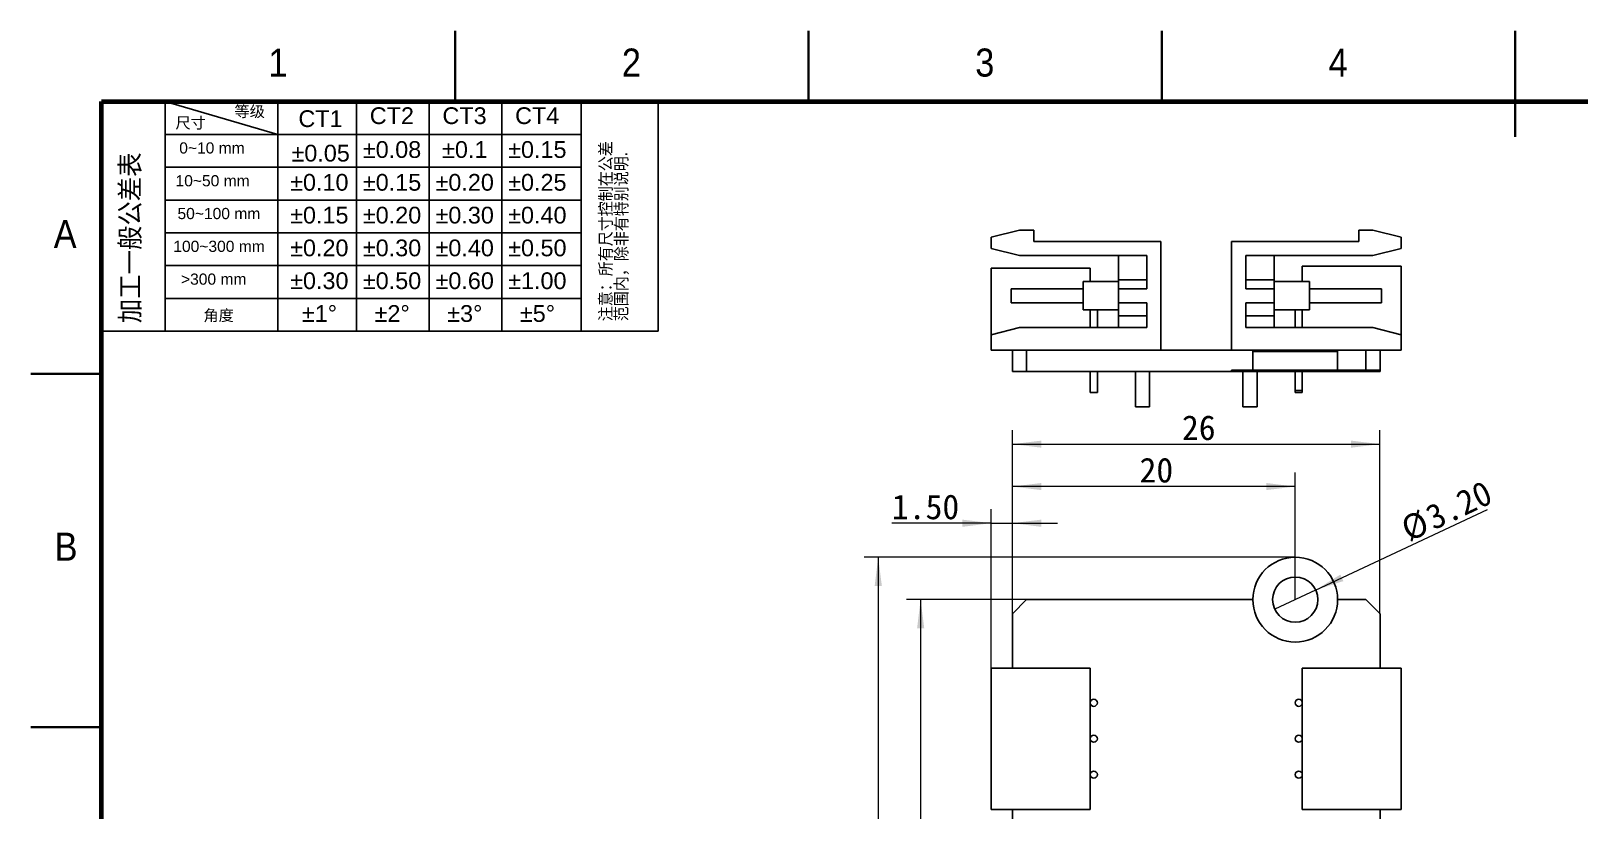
# Model space of a CAD drawing. Header units: millimetres. Extents: x 0 to 210, y 0 to 149.
# Drawn here: x 0 to 109.5, y 93.4 to 148.5 of the extents above; entities that cross this region are included whole.
import ezdxf

# ---------------------------------------------------------------- set-up
doc = ezdxf.new("R2010")
doc.units = ezdxf.units.MM
doc.header["$LTSCALE"] = 0.5
doc.linetypes.add('SLD-实线', pattern=[0])
doc.layers.add('细实线', color=2, linetype='SLD-实线')
doc.layers.add('轮廓粗实线', color=7, linetype='Continuous')
doc.styles.add('SLDTEXTSTYLE0', font='ARIAL.TTF')
doc.styles.add('SLDTEXTSTYLE1', font='ARIAL.TTF', dxfattribs={"bigfont": 'bigfont'})
doc.styles.add('SLDTEXTSTYLE10', font='SIMSUN.TTC')
doc.styles.add('SLDTEXTSTYLE2', font='GOTHIC.TTF', dxfattribs={"width": 0.913, "bigfont": 'bigfont'})
doc.styles.add('SLDTEXTSTYLE9', font='GOTHIC.TTF', dxfattribs={"width": 0.913})
doc.dimstyles.new('SLDDIMSTYLE0', dxfattribs={"dimtxt": 1.75, "dimasz": 2.04, "dimexe": 0, "dimexo": 0.0625, "dimgap": 0.4375, "dimtad": 2, "dimrnd": 1e-09, "dimzin": 12, "dimdsep": 46, "dimtxsty": 'SLDTEXTSTYLE10', "dimsah": 1, "dimcen": 0.09, "dimadec": 0, "dimazin": 3, "dimtfac": 1, "dimtofl": 0, "dimtmove": 0, "dimatfit": 3, "dimfxl": 1, "dimfrac": 2, "dimtolj": 1, "dimtzin": 12, "dimarcsym": 0})
doc.dimstyles.new('SLDDIMSTYLE1', dxfattribs={"dimtxt": 1.75, "dimasz": 2.04, "dimexe": 0, "dimexo": 0.0625, "dimgap": 0.4375, "dimtad": 2, "dimrnd": 1e-09, "dimzin": 4, "dimdsep": 46, "dimtxsty": 'SLDTEXTSTYLE10', "dimblk1": 'NONE', "dimsah": 1, "dimcen": 0, "dimadec": 0, "dimazin": 1, "dimtfac": 1, "dimtmove": 0, "dimatfit": 3, "dimldrblk": 'NONE', "dimfxl": 1, "dimfrac": 2, "dimtolj": 1, "dimtzin": 12, "dimarcsym": 0})
doc.dimstyles.new('SLDDIMSTYLE2', dxfattribs={"dimtxt": 1.75, "dimasz": 2.04, "dimexe": 0, "dimexo": 0.0625, "dimgap": 0.4375, "dimtad": 2, "dimrnd": 1e-09, "dimzin": 4, "dimdsep": 46, "dimtxsty": 'SLDTEXTSTYLE10', "dimsah": 1, "dimcen": 0.09, "dimadec": 0, "dimazin": 1, "dimtfac": 1, "dimtmove": 0, "dimatfit": 0, "dimfxl": 1, "dimfrac": 2, "dimtolj": 1, "dimtzin": 12, "dimarcsym": 0})

# ---------------------------------------------------------------- blocks, each defined once
blk = doc.blocks.new('SW_NOTE_0')
at = {"layer": '细实线', "color": 0, "linetype": 'SLD-实线', "lineweight": 18, "insert": (0.422, 0.306), "char_height": 0.237, "attachment_point": 2, "style": 'SLDTEXTSTYLE0'}
blk.add_mtext('±0.60', dxfattribs=at)
blk = doc.blocks.new('SW_NOTE_0_1')
at = {"layer": '细实线', "color": 0, "linetype": 'SLD-实线', "lineweight": 18, "insert": (0.422, 0.306), "char_height": 0.237, "attachment_point": 2, "style": 'SLDTEXTSTYLE0'}
blk.add_mtext('±0.40', dxfattribs=at)
blk = doc.blocks.new('SW_NOTE_0_2')
at = {"layer": '细实线', "color": 0, "linetype": 'SLD-实线', "lineweight": 18, "insert": (0.254, 0.306), "char_height": 0.237, "attachment_point": 2, "style": 'SLDTEXTSTYLE0'}
blk.add_mtext('±3°', dxfattribs=at)
blk = doc.blocks.new('SW_NOTE_0_3')
at = {"layer": '细实线', "color": 0, "linetype": 'SLD-实线', "lineweight": 18, "insert": (0.254, 0.306), "char_height": 0.237, "attachment_point": 2, "style": 'SLDTEXTSTYLE0'}
blk.add_mtext('±5°', dxfattribs=at)
blk = doc.blocks.new('SW_NOTE_0_4')
at = {"layer": '细实线', "color": 0, "linetype": 'SLD-实线', "lineweight": 18, "insert": (0.422, 0.306), "char_height": 0.237, "attachment_point": 2, "style": 'SLDTEXTSTYLE0'}
blk.add_mtext('±1.00', dxfattribs=at)
blk = doc.blocks.new('SW_NOTE_0_5')
at = {"layer": '细实线', "color": 0, "linetype": 'SLD-实线', "lineweight": 18, "insert": (0.422, 0.306), "char_height": 0.237, "attachment_point": 2, "style": 'SLDTEXTSTYLE0'}
blk.add_mtext('±0.50', dxfattribs=at)
blk = doc.blocks.new('SW_NOTE_0_6')
at = {"layer": '细实线', "color": 0, "linetype": 'SLD-实线', "lineweight": 18, "insert": (0.422, 0.306), "char_height": 0.237, "attachment_point": 2, "style": 'SLDTEXTSTYLE0'}
blk.add_mtext('±0.20', dxfattribs=at)
blk = doc.blocks.new('SW_NOTE_0_7')
at = {"layer": '细实线', "color": 0, "linetype": 'SLD-实线', "lineweight": 18, "insert": (0.422, 0.306), "char_height": 0.237, "attachment_point": 2, "style": 'SLDTEXTSTYLE0'}
blk.add_mtext('±0.30', dxfattribs=at)
blk = doc.blocks.new('SW_NOTE_0_8')
at = {"layer": '细实线', "color": 0, "linetype": 'SLD-实线', "lineweight": 18, "insert": (0.328, 0.306), "char_height": 0.237, "attachment_point": 2, "style": 'SLDTEXTSTYLE0'}
blk.add_mtext('±0.1', dxfattribs=at)
blk = doc.blocks.new('SW_NOTE_0_9')
at = {"layer": '细实线', "color": 0, "linetype": 'SLD-实线', "lineweight": 18, "insert": (0.422, 0.306), "char_height": 0.237, "attachment_point": 2, "style": 'SLDTEXTSTYLE0'}
blk.add_mtext('±0.15', dxfattribs=at)
blk = doc.blocks.new('SW_NOTE_0_10')
at = {"layer": '细实线', "color": 0, "linetype": 'SLD-实线', "lineweight": 18, "insert": (0.422, 0.306), "char_height": 0.237, "attachment_point": 2, "style": 'SLDTEXTSTYLE0'}
blk.add_mtext('±0.25', dxfattribs=at)
blk = doc.blocks.new('SW_NOTE_0_11')
at = {"layer": '细实线', "color": 0, "linetype": 'SLD-实线', "lineweight": 18, "insert": (0.422, 0.306), "char_height": 0.237, "attachment_point": 2, "style": 'SLDTEXTSTYLE0'}
blk.add_mtext('±0.40', dxfattribs=at)
blk = doc.blocks.new('SW_NOTE_0_12')
at = {"layer": '细实线', "color": 0, "linetype": 'SLD-实线', "lineweight": 18, "insert": (0.316, 0.306), "char_height": 0.237, "attachment_point": 2, "style": 'SLDTEXTSTYLE0'}
blk.add_mtext('CT3', dxfattribs=at)
blk = doc.blocks.new('SW_NOTE_0_13')
at = {"layer": '细实线', "color": 0, "linetype": 'SLD-实线', "lineweight": 18, "insert": (0.316, 0.306), "char_height": 0.237, "attachment_point": 2, "style": 'SLDTEXTSTYLE0'}
blk.add_mtext('CT4', dxfattribs=at)
blk = doc.blocks.new('SW_NOTE_0_14')
at = {"layer": '细实线', "color": 0, "linetype": 'SLD-实线', "lineweight": 18, "insert": (0.422, 0.306), "char_height": 0.237, "attachment_point": 2, "style": 'SLDTEXTSTYLE0'}
blk.add_mtext('±0.10', dxfattribs=at)
blk = doc.blocks.new('SW_NOTE_0_15')
at = {"layer": '细实线', "color": 0, "linetype": 'SLD-实线', "lineweight": 18, "insert": (0.422, 0.306), "char_height": 0.237, "attachment_point": 2, "style": 'SLDTEXTSTYLE0'}
blk.add_mtext('±0.15', dxfattribs=at)
blk = doc.blocks.new('SW_NOTE_0_16')
at = {"layer": '细实线', "color": 0, "linetype": 'SLD-实线', "lineweight": 18, "insert": (0.422, 0.306), "char_height": 0.237, "attachment_point": 2, "style": 'SLDTEXTSTYLE0'}
blk.add_mtext('±0.05', dxfattribs=at)
blk = doc.blocks.new('SW_NOTE_0_17')
at = {"layer": '细实线', "color": 0, "linetype": 'SLD-实线', "lineweight": 18, "insert": (0.422, 0.306), "char_height": 0.237, "attachment_point": 2, "style": 'SLDTEXTSTYLE0'}
blk.add_mtext('±0.30', dxfattribs=at)
blk = doc.blocks.new('SW_NOTE_0_18')
at = {"layer": '细实线', "color": 0, "linetype": 'SLD-实线', "lineweight": 18, "insert": (0.422, 0.306), "char_height": 0.237, "attachment_point": 2, "style": 'SLDTEXTSTYLE0'}
blk.add_mtext('±0.20', dxfattribs=at)
blk = doc.blocks.new('SW_NOTE_0_19')
at = {"layer": '细实线', "color": 0, "linetype": 'SLD-实线', "lineweight": 18, "insert": (0.471, 0.204), "char_height": 0.158, "attachment_point": 2, "style": 'SLDTEXTSTYLE0'}
blk.add_mtext('>300 mm', dxfattribs=at)
blk = doc.blocks.new('SW_NOTE_0_20')
at = {"layer": '细实线', "color": 0, "linetype": 'SLD-实线', "lineweight": 18, "insert": (0.659, 0.204), "char_height": 0.158, "attachment_point": 2, "style": 'SLDTEXTSTYLE0'}
blk.add_mtext('100~300 mm', dxfattribs=at)
blk = doc.blocks.new('SW_NOTE_0_21')
at = {"layer": '细实线', "color": 0, "linetype": 'SLD-实线', "lineweight": 18, "insert": (0.229, 0.204), "char_height": 0.158, "attachment_point": 2, "style": 'SLDTEXTSTYLE1'}
blk.add_mtext('角度', dxfattribs=at)
blk = doc.blocks.new('SW_NOTE_0_22')
at = {"layer": '细实线', "color": 0, "linetype": 'SLD-实线', "lineweight": 18, "insert": (0.534, 0.204), "char_height": 0.158, "attachment_point": 2, "style": 'SLDTEXTSTYLE0'}
blk.add_mtext('10~50 mm', dxfattribs=at)
blk = doc.blocks.new('SW_NOTE_0_23')
at = {"layer": '细实线', "color": 0, "linetype": 'SLD-实线', "lineweight": 18, "insert": (0.596, 0.204), "char_height": 0.158, "attachment_point": 2, "style": 'SLDTEXTSTYLE0'}
blk.add_mtext('50~100 mm', dxfattribs=at)
blk = doc.blocks.new('SW_NOTE_0_24')
at = {"layer": '细实线', "color": 0, "linetype": 'SLD-实线', "lineweight": 18, "insert": (0.471, 0.204), "char_height": 0.158, "attachment_point": 2, "style": 'SLDTEXTSTYLE0'}
blk.add_mtext('0~10 mm', dxfattribs=at)
blk = doc.blocks.new('SW_NOTE_0_25')
at = {"layer": '细实线', "color": 0, "linetype": 'SLD-实线', "lineweight": 18, "insert": (0, 0.204), "char_height": 0.158, "attachment_point": 1, "style": 'SLDTEXTSTYLE1'}
blk.add_mtext('尺寸', dxfattribs=at)
blk = doc.blocks.new('SW_NOTE_0_26')
at = {"layer": '细实线', "color": 0, "linetype": 'SLD-实线', "lineweight": 18, "insert": (0, 0.204), "char_height": 0.158, "attachment_point": 1, "style": 'SLDTEXTSTYLE1'}
blk.add_mtext('等级', dxfattribs=at)
blk = doc.blocks.new('SW_NOTE_0_27')
at = {"layer": '细实线', "color": 0, "linetype": 'SLD-实线', "lineweight": 18, "insert": (0.254, 0.306), "char_height": 0.237, "attachment_point": 2, "style": 'SLDTEXTSTYLE0'}
blk.add_mtext('±2°', dxfattribs=at)
blk = doc.blocks.new('SW_NOTE_0_28')
at = {"layer": '细实线', "color": 0, "linetype": 'SLD-实线', "lineweight": 18, "insert": (0.254, 0.306), "char_height": 0.237, "attachment_point": 2, "style": 'SLDTEXTSTYLE0'}
blk.add_mtext('±1°', dxfattribs=at)
blk = doc.blocks.new('SW_NOTE_0_29')
at = {"layer": '细实线', "color": 0, "linetype": 'SLD-实线', "lineweight": 18, "insert": (0.422, 0.306), "char_height": 0.237, "attachment_point": 2, "style": 'SLDTEXTSTYLE0'}
blk.add_mtext('±0.50', dxfattribs=at)
blk = doc.blocks.new('SW_NOTE_0_30')
at = {"layer": '细实线', "color": 0, "linetype": 'SLD-实线', "lineweight": 18, "insert": (0.422, 0.306), "char_height": 0.237, "attachment_point": 2, "style": 'SLDTEXTSTYLE0'}
blk.add_mtext('±0.30', dxfattribs=at)
blk = doc.blocks.new('SW_NOTE_0_31')
at = {"layer": '细实线', "color": 0, "linetype": 'SLD-实线', "lineweight": 18, "insert": (0.422, 0.306), "char_height": 0.237, "attachment_point": 2, "style": 'SLDTEXTSTYLE0'}
blk.add_mtext('±0.08', dxfattribs=at)
blk = doc.blocks.new('SW_NOTE_0_32')
at = {"layer": '细实线', "color": 0, "linetype": 'SLD-实线', "lineweight": 18, "insert": (0.422, 0.306), "char_height": 0.237, "attachment_point": 2, "style": 'SLDTEXTSTYLE0'}
blk.add_mtext('±0.15', dxfattribs=at)
blk = doc.blocks.new('SW_NOTE_0_33')
at = {"layer": '细实线', "color": 0, "linetype": 'SLD-实线', "lineweight": 18, "insert": (0.422, 0.306), "char_height": 0.237, "attachment_point": 2, "style": 'SLDTEXTSTYLE0'}
blk.add_mtext('±0.20', dxfattribs=at)
blk = doc.blocks.new('SW_NOTE_0_34')
at = {"layer": '细实线', "color": 0, "linetype": 'SLD-实线', "lineweight": 18, "insert": (0.316, 0.306), "char_height": 0.237, "attachment_point": 2, "style": 'SLDTEXTSTYLE0'}
blk.add_mtext('CT1', dxfattribs=at)
blk = doc.blocks.new('SW_NOTE_0_35')
at = {"layer": '细实线', "color": 0, "linetype": 'SLD-实线', "lineweight": 18, "insert": (0.316, 0.306), "char_height": 0.237, "attachment_point": 2, "style": 'SLDTEXTSTYLE0'}
blk.add_mtext('CT2', dxfattribs=at)
blk = doc.blocks.new('SW_NOTE_0_36')
at = {"layer": '细实线', "color": 0, "linetype": 'SLD-实线', "lineweight": 18, "insert": (-0.354, 0), "char_height": 0.277, "attachment_point": 1, "rotation": 90, "style": 'SLDTEXTSTYLE2'}
blk.add_mtext('加工一般公差表', dxfattribs=at)
blk = doc.blocks.new('SW_NOTE_0_37')
at = {"layer": '细实线', "color": 0, "linetype": 'SLD-实线', "lineweight": 18, "char_height": 0.17045, "attachment_point": 1, "rotation": 90, "style": 'SLDTEXTSTYLE2'}
for s, insert in [('注意：所有尺寸控制在公差', (-0.218, 0)), ('范围内，除非有特别说明.', (0.003, 0))]:
    blk.add_mtext(s, dxfattribs=dict(at, insert=insert))
blk = doc.blocks.new('公差尺寸表')
blk.add_line((0, 0), (0, -3.247))
at = {"layer": '细实线', "color": 7}
for p, q in [((7.877, 0), (0, 0)), ((0.898, 0), (2.494, -0.464)), ((0.898, -3.247), (0.898, 0)), ((2.494, -3.247), (2.494, 0)), ((3.606, -3.247), (3.606, 0)), ((4.634, -3.247), (4.634, 0)), ((4.943, 0), (7.529, 0)), ((5.662, -3.247), (5.662, 0)), ((6.787, -3.247), (6.787, 0)), ((7.877, -3.247), (7.877, 0)), ((6.787, -0.464), (0.898, -0.464)), ((6.787, -0.928), (0.898, -0.928)), ((6.787, -1.392), (0.898, -1.392)), ((6.787, -1.856), (0.898, -1.856)), ((6.787, -2.319), (0.898, -2.319)), ((6.787, -2.783), (0.898, -2.783)), ((7.877, -3.247), (0, -3.247))]:
    blk.add_line(p, q, dxfattribs=at)
at = {"layer": '细实线', "color": 7, "linetype": 'SLD-实线', "lineweight": 18}
for name, p in [('SW_NOTE_0_25', (1.044, -0.425)), ('SW_NOTE_0_26', (1.879, -0.263)), ('SW_NOTE_0_34', (2.781, -0.428)), ('SW_NOTE_0_35', (3.791, -0.386)), ('SW_NOTE_0_12', (4.819, -0.386)), ('SW_NOTE_0_13', (5.847, -0.386)), ('SW_NOTE_0_24', (1.09, -0.78)), ('SW_NOTE_0_16', (2.677, -0.916)), ('SW_NOTE_0_31', (3.687, -0.865)), ('SW_NOTE_0_8', (4.81, -0.865)), ('SW_NOTE_0_9', (5.743, -0.865)), ('SW_NOTE_0_37', (7.264, -3.107)), ('SW_NOTE_0_36', (0.617, -3.134)), ('SW_NOTE_0_22', (1.036, -1.244)), ('SW_NOTE_0_14', (2.658, -1.329)), ('SW_NOTE_0_32', (3.687, -1.329)), ('SW_NOTE_0_6', (4.715, -1.329)), ('SW_NOTE_0_10', (5.743, -1.329)), ('SW_NOTE_0_23', (1.063, -1.708)), ('SW_NOTE_0_15', (2.658, -1.793)), ('SW_NOTE_0_33', (3.687, -1.793)), ('SW_NOTE_0_7', (4.715, -1.793)), ('SW_NOTE_0_11', (5.743, -1.793)), ('SW_NOTE_0_20', (1.002, -2.172)), ('SW_NOTE_0_18', (2.658, -2.257)), ('SW_NOTE_0_30', (3.687, -2.257)), ('SW_NOTE_0_1', (4.715, -2.257)), ('SW_NOTE_0_5', (5.743, -2.257)), ('SW_NOTE_0_19', (1.115, -2.636)), ('SW_NOTE_0_17', (2.658, -2.721)), ('SW_NOTE_0_29', (3.687, -2.721)), ('SW_NOTE_0', (4.715, -2.721)), ('SW_NOTE_0_4', (5.743, -2.721)), ('SW_NOTE_0_21', (1.426, -3.149)), ('SW_NOTE_0_28', (2.828, -3.185)), ('SW_NOTE_0_27', (3.857, -3.185)), ('SW_NOTE_0_2', (4.885, -3.185)), ('SW_NOTE_0_3', (5.913, -3.185))]:
    blk.add_blockref(name, p, dxfattribs=at)
blk = doc.blocks.new('_D')
at = {"color": 7, "linetype": 'SLD-实线', "lineweight": 18, "true_color": 0xffffff}
for p, q in [((70.44, 108.27), (61.94, 108.27)), ((62.94, 108.27), (62.94, 43.27)), ((70.44, 43.27), (61.94, 43.27))]:
    blk.add_line(p, q, dxfattribs=at)
for points in [[(62.94, 108.27), (62.69, 106.23), (63.2, 106.23)], [(62.94, 43.27), (63.2, 45.31), (62.69, 45.31)]]:
    blk.add_solid(points, dxfattribs=at)
at = {"color": 7, "linetype": 'SLD-实线', "lineweight": 18, "true_color": 0xffffff, "insert": (60.91, 73.79), "char_height": 1.75, "attachment_point": 1, "rotation": 90, "style": 'SLDTEXTSTYLE10'}
blk.add_mtext('65', dxfattribs=at)
blk = doc.blocks.new('_D_1')
at = {"color": 7, "linetype": 'SLD-实线', "lineweight": 18, "true_color": 0xffffff}
for p, q in [((69.44, 107.27), (69.44, 120.27)), ((95.44, 107.27), (95.44, 120.27)), ((69.44, 119.27), (95.44, 119.27))]:
    blk.add_line(p, q, dxfattribs=at)
for points in [[(69.44, 119.27), (71.48, 119.02), (71.48, 119.52)], [(95.44, 119.27), (93.4, 119.52), (93.4, 119.02)]]:
    blk.add_solid(points, dxfattribs=at)
at = {"color": 7, "linetype": 'SLD-实线', "lineweight": 18, "true_color": 0xffffff, "insert": (81.43, 121.31), "char_height": 1.75, "attachment_point": 1, "style": 'SLDTEXTSTYLE10'}
blk.add_mtext('26', dxfattribs=at)
blk = doc.blocks.new('_D_2')
at = {"color": 7, "linetype": 'SLD-实线', "lineweight": 18, "true_color": 0xffffff}
for p, q in [((89.44, 111.27), (58.94, 111.27)), ((59.94, 111.27), (59.94, 40.27)), ((89.44, 40.27), (58.94, 40.27))]:
    blk.add_line(p, q, dxfattribs=at)
for points in [[(59.94, 111.27), (59.69, 109.23), (60.2, 109.23)], [(59.94, 40.27), (60.2, 42.31), (59.69, 42.31)]]:
    blk.add_solid(points, dxfattribs=at)
at = {"color": 7, "linetype": 'SLD-实线', "lineweight": 18, "true_color": 0xffffff, "insert": (57.91, 73.79), "char_height": 1.75, "attachment_point": 1, "rotation": 90, "style": 'SLDTEXTSTYLE10'}
blk.add_mtext('71', dxfattribs=at)
blk = doc.blocks.new('_D_3')
at = {"color": 7, "linetype": 'SLD-实线', "lineweight": 18, "true_color": 0xffffff}
for p, q in [((69.44, 107.27), (69.44, 117.27)), ((89.44, 108.27), (89.44, 117.27)), ((89.44, 116.27), (69.44, 116.27))]:
    blk.add_line(p, q, dxfattribs=at)
for points in [[(69.44, 116.27), (71.48, 116.02), (71.48, 116.52)], [(89.44, 116.27), (87.4, 116.52), (87.4, 116.02)]]:
    blk.add_solid(points, dxfattribs=at)
at = {"color": 7, "linetype": 'SLD-实线', "lineweight": 18, "true_color": 0xffffff, "insert": (78.43, 118.31), "char_height": 1.75, "attachment_point": 1, "style": 'SLDTEXTSTYLE10'}
blk.add_mtext('20', dxfattribs=at)
blk = doc.blocks.new('_D_4')
at = {"color": 7, "linetype": 'SLD-实线', "lineweight": 18, "true_color": 0xffffff}
for q in [(103.05, 114.64), (88, 107.59)]:
    blk.add_line((90.89, 108.95), q, dxfattribs=at)
blk.add_solid([(90.89, 108.95), (92.85, 109.58), (92.63, 110.04)], dxfattribs=at)
at = {"color": 7, "linetype": 'SLD-实线', "lineweight": 18, "true_color": 0xffffff, "char_height": 1.75, "attachment_point": 1, "rotation": 25.0955, "style": 'SLDTEXTSTYLE10'}
for s, insert in [('3.20', (98.49, 114.75)), ('%%c', (96.74, 113.93))]:
    blk.add_mtext(s, dxfattribs=dict(at, insert=insert))
blk = doc.blocks.new('_None')
blk = doc.blocks.new('_D_5')
at = {"color": 7, "linetype": 'SLD-实线', "lineweight": 18, "true_color": 0xffffff}
for p, q in [((67.94, 103.43), (67.94, 114.68)), ((69.44, 107.27), (69.44, 114.68)), ((67.94, 113.68), (60.91, 113.68)), ((67.94, 113.68), (69.44, 113.68)), ((69.44, 113.68), (72.62, 113.68))]:
    blk.add_line(p, q, dxfattribs=at)
for points in [[(67.94, 113.68), (65.9, 113.93), (65.9, 113.42)], [(69.44, 113.68), (71.48, 113.42), (71.48, 113.93)]]:
    blk.add_solid(points, dxfattribs=at)
at = {"color": 7, "linetype": 'SLD-实线', "lineweight": 18, "true_color": 0xffffff, "insert": (60.91, 115.71), "char_height": 1.75, "attachment_point": 1, "style": 'SLDTEXTSTYLE10'}
blk.add_mtext('1.50', dxfattribs=at)

msp = doc.modelspace()

# ---------------------------------------------------------------- linework, layer by layer
at = {"color": 7, "linetype": 'SLD-实线', "lineweight": 35}
for p, q in [((30, 143.5), (30, 148.5)), ((55, 143.5), (55, 148.5)), ((80, 143.5), (80, 148.5)), ((105, 143.5), (105, 148.5)), ((105, 148.5), (105, 141)), ((5, 124.25), (0, 124.25)), ((5, 99.25), (0, 99.25))]:
    msp.add_line(p, q, dxfattribs=at)
at = {"color": 7, "linetype": 'SLD-实线', "lineweight": 70}
for p, q in [((5, 5), (5, 143.5)), ((5, 143.5), (205, 143.5))]:
    msp.add_line(p, q, dxfattribs=at)
at = {"layer": '轮廓粗实线'}
for p, q in [((67.944, 133.915), (69.944, 134.415)), ((67.944, 133.115), (67.944, 133.915)), ((69.944, 134.415), (70.944, 134.415)), ((70.944, 134.415), (70.944, 133.615)), ((93.944, 134.415), (93.944, 133.615)), ((94.944, 134.415), (93.944, 134.415)), ((96.944, 133.915), (94.944, 134.415)), ((96.944, 133.115), (96.944, 133.915)), ((69.944, 132.615), (67.944, 133.115)), ((78.944, 132.615), (69.944, 132.615)), ((70.944, 133.615), (79.944, 133.615)), ((76.944, 132.615), (76.944, 130.883)), ((78.944, 130.265), (78.944, 132.615)), ((79.944, 133.615), (79.944, 125.915)), ((93.944, 133.615), (84.944, 133.615)), ((84.944, 133.615), (84.944, 125.915)), ((85.944, 132.615), (94.944, 132.615)), ((85.944, 130.265), (85.944, 132.615)), ((87.944, 132.615), (87.944, 130.883)), ((94.944, 132.615), (96.944, 133.115)), ((67.944, 127.015), (67.944, 131.715)), ((67.944, 131.715), (74.944, 131.715)), ((74.944, 130.765), (74.944, 131.715)), ((96.944, 131.868), (89.944, 131.868)), ((89.944, 131.868), (89.944, 130.765)), ((96.944, 131.868), (96.944, 127.015)), ((76.944, 130.765), (74.444, 130.765)), ((74.444, 128.765), (74.444, 130.765)), ((78.944, 130.883), (76.944, 130.883)), ((76.944, 130.265), (76.944, 130.883)), ((85.944, 130.883), (87.944, 130.883)), ((87.944, 130.883), (87.944, 130.265)), ((90.444, 130.765), (87.944, 130.765)), ((90.444, 130.765), (90.444, 128.765)), ((69.344, 130.265), (74.444, 130.265)), ((69.344, 129.265), (69.344, 130.265)), ((69.344, 129.265), (74.444, 129.265)), ((76.944, 130.265), (76.944, 129.265)), ((76.944, 130.265), (78.944, 130.265)), ((76.944, 129.265), (78.944, 129.265)), ((76.944, 128.35), (76.944, 129.265)), ((78.944, 127.515), (78.944, 129.265)), ((87.944, 130.265), (85.944, 130.265)), ((87.944, 129.265), (85.944, 129.265)), ((85.944, 127.515), (85.944, 129.265)), ((87.944, 130.265), (87.944, 129.265)), ((87.944, 129.265), (87.944, 128.35)), ((95.544, 130.265), (90.444, 130.265)), ((95.544, 129.265), (90.444, 129.265)), ((95.544, 130.265), (95.544, 129.265)), ((74.444, 128.765), (76.944, 128.765)), ((74.944, 127.515), (74.944, 128.765)), ((75.444, 127.515), (75.444, 128.765)), ((76.944, 128.35), (78.944, 128.35)), ((76.944, 128.35), (76.944, 127.515)), ((85.944, 128.35), (87.944, 128.35)), ((87.944, 128.765), (90.444, 128.765)), ((87.944, 127.515), (87.944, 128.35)), ((89.444, 128.765), (89.444, 127.515)), ((89.944, 128.765), (89.944, 127.515)), ((67.944, 127.015), (69.944, 127.515)), ((69.944, 127.515), (78.944, 127.515)), ((94.944, 127.515), (85.944, 127.515)), ((96.944, 127.015), (94.944, 127.515)), ((67.944, 125.915), (67.944, 127.015)), ((96.944, 125.915), (96.944, 127.015)), ((69.444, 125.915), (67.944, 125.915)), ((69.444, 124.415), (69.444, 125.915)), ((69.444, 125.915), (70.444, 125.915)), ((70.444, 125.915), (70.444, 124.415)), ((70.444, 125.915), (86.444, 125.915)), ((86.444, 125.915), (86.444, 125.815)), ((92.444, 125.915), (86.444, 125.915)), ((86.444, 125.815), (86.444, 124.515)), ((86.444, 125.815), (92.444, 125.815)), ((92.444, 125.915), (92.444, 125.815)), ((92.444, 125.915), (94.444, 125.915)), ((92.444, 125.815), (92.444, 124.515)), ((94.444, 125.915), (95.444, 125.915)), ((94.444, 124.515), (94.444, 125.915)), ((95.444, 125.915), (95.444, 124.515)), ((95.444, 125.915), (96.944, 125.915)), ((70.444, 124.415), (69.444, 124.415)), ((70.444, 124.415), (84.944, 124.415)), ((74.944, 124.415), (74.944, 122.915)), ((75.444, 122.915), (75.444, 124.415)), ((78.144, 124.415), (78.144, 121.915)), ((79.144, 124.415), (79.144, 121.915)), ((84.944, 124.415), (84.944, 124.515)), ((86.444, 124.515), (84.944, 124.515)), ((84.944, 124.415), (87.194, 124.415)), ((85.744, 124.415), (85.744, 121.915)), ((86.444, 124.515), (92.444, 124.515)), ((86.744, 124.415), (86.744, 121.915)), ((87.194, 124.515), (87.194, 124.415)), ((87.194, 124.415), (95.444, 124.415)), ((89.444, 124.415), (89.444, 123.068)), ((89.944, 123.068), (89.944, 124.415)), ((94.444, 124.515), (92.444, 124.515)), ((94.444, 124.515), (95.444, 124.515)), ((95.444, 124.515), (95.444, 124.415)), ((74.944, 122.915), (75.444, 122.915)), ((89.444, 123.068), (89.444, 122.915)), ((89.444, 123.068), (89.944, 123.068)), ((89.444, 122.915), (89.944, 122.915)), ((89.944, 122.915), (89.944, 123.068)), ((79.144, 121.915), (78.144, 121.915)), ((86.744, 121.915), (85.744, 121.915)), ((70.444, 108.27), (69.444, 107.27)), ((86.444, 108.27), (70.444, 108.27)), ((94.444, 108.27), (92.444, 108.27)), ((95.444, 107.27), (94.444, 108.27)), ((69.444, 107.27), (69.444, 103.43)), ((95.444, 103.43), (95.444, 107.27)), ((67.944, 103.43), (74.944, 103.43)), ((67.944, 93.43), (67.944, 103.43)), ((74.944, 93.43), (74.944, 103.43)), ((89.944, 103.43), (89.944, 93.43)), ((96.944, 103.43), (89.944, 103.43)), ((96.944, 103.43), (96.944, 93.43)), ((67.944, 93.43), (74.944, 93.43)), ((69.444, 93.43), (69.444, 88.43)), ((96.944, 93.43), (89.944, 93.43)), ((95.444, 88.43), (95.444, 93.43))]:
    msp.add_line(p, q, dxfattribs=at)
for centre, radius in [((89.444, 108.27), 1.6), ((75.194, 100.97), 0.25), ((89.694, 100.97), 0.25), ((75.194, 98.43), 0.25), ((89.694, 98.43), 0.25), ((75.194, 95.89), 0.25), ((89.694, 95.89), 0.25)]:
    msp.add_circle(centre, radius, dxfattribs=at)
for start, end in [(0, 180), (180, 0)]:
    msp.add_arc((89.444, 108.27), 3, start, end, dxfattribs=at)

# ---------------------------------------------------------------- block references
at = {"color": 7, "linetype": 'Continuous', "xscale": 5, "yscale": 5, "zscale": 5}
msp.add_blockref('公差尺寸表', (5, 143.5), dxfattribs=at)

# ---------------------------------------------------------------- texts
at = {"color": 7, "linetype": 'Continuous', "lineweight": 0, "char_height": 1.984, "attachment_point": 2, "style": 'SLDTEXTSTYLE9'}
for s, insert in [('1', (17.48, 147.257)), ('2', (42.48, 147.257)), ('3', (67.48, 147.257)), ('4', (92.48, 147.257)), ('A', (2.42, 135.132)), ('B', (2.485, 113.007))]:
    msp.add_mtext(s, dxfattribs=dict(at, insert=insert))

# ---------------------------------------------------------------- dimensions: what is measured, and where the dimension line sits
at = {"color": 7, "linetype": 'SLD-实线', "lineweight": 18, "true_color": 0xffffff}
for base, p1, p2, dimstyle, picture, middle in [((95.444, 119.27), (69.444, 107.27), (95.444, 107.27), 'SLDDIMSTYLE0', '_D_1', (82.444, 119.27)), ((69.444, 116.27), (89.444, 108.27), (69.444, 107.27), 'SLDDIMSTYLE0', '_D_3', (79.444, 116.27)), ((69.444, 113.675), (67.944, 103.43), (69.444, 107.27), 'SLDDIMSTYLE2', '_D_5', (62.944, 113.675))]:
    dim = msp.add_linear_dim(base=base, p1=p1, p2=p2, dimstyle=dimstyle, dxfattribs=at)
    dim.commit()
    dim.dimension.update_dxf_attribs({"geometry": picture, "text_midpoint": middle, "dimtype": 160})
dim = msp.add_diameter_dim_2p(p1=(87.995, 107.592), p2=(90.893, 108.949), dimstyle='SLDDIMSTYLE1', dxfattribs=at)
dim.commit()
dim.dimension.update_dxf_attribs({"geometry": '_D_4', "text_midpoint": (100.363, 113.384), "dimtype": 163})
for base, p1, p2, picture, middle in [((59.944, 40.27), (89.444, 111.27), (89.444, 40.27), '_D_2', (59.944, 74.806)), ((62.944, 43.27), (70.444, 108.27), (70.444, 43.27), '_D', (62.944, 74.806))]:
    dim = msp.add_linear_dim(base=base, p1=p1, p2=p2, angle=90, dimstyle='SLDDIMSTYLE0', dxfattribs=at)
    dim.commit()
    dim.dimension.update_dxf_attribs({"geometry": picture, "text_midpoint": middle, "dimtype": 160})

doc.saveas('drawing.dxf')
